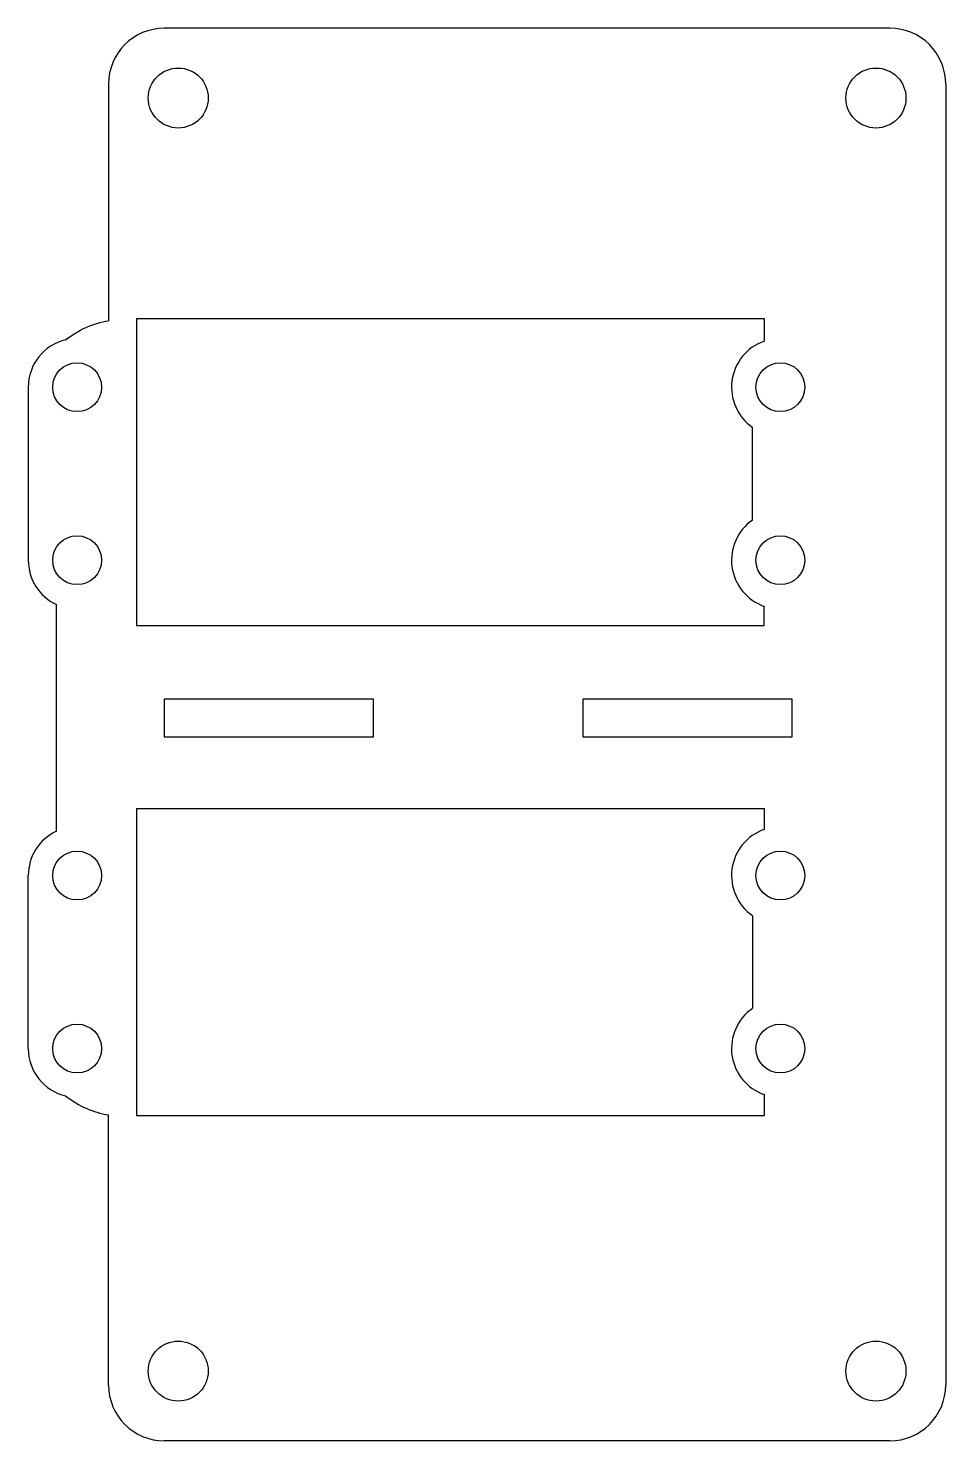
# Model space of a CAD drawing. Header units: millimetres. Extents: x -29 to 37, y -34 to 67.
import ezdxf

# ---------------------------------------------------------------- set-up
doc = ezdxf.new("R2010")
doc.units = ezdxf.units.MM

msp = doc.modelspace()

# ---------------------------------------------------------------- linework, layer by layer
at = {"color": 7, "linetype": 'Continuous', "lineweight": 25}
for p, q in [((33.05, 66.93), (-18.95, 66.93)), ((-22.95, 62.93), (-22.95, 45.96)), ((37.05, 62.93), (37.05, -30.32)), ((-20.95, 46.12), (24.05, 46.12)), ((-20.95, 46.12), (-20.95, 24.12)), ((24.05, 46.12), (24.05, 44.51)), ((-28.7, 41.2), (-28.7, 28.8)), ((23.21, 31.68), (23.21, 38.32)), ((-26.68, 9.37), (-26.68, 25.63)), ((24.05, 24.12), (24.05, 25.49)), ((-20.95, 24.12), (24.05, 24.12)), ((-3.95, 18.85), (-18.95, 18.85)), ((-18.95, 18.85), (-18.95, 16.15)), ((-3.95, 16.15), (-3.95, 18.85)), ((26.05, 18.85), (11.05, 18.85)), ((11.05, 18.85), (11.05, 16.15)), ((26.05, 16.15), (26.05, 18.85)), ((-18.95, 16.15), (-3.95, 16.15)), ((11.05, 16.15), (26.05, 16.15)), ((-20.95, 11), (24.05, 11)), ((-20.95, 11), (-20.95, -11)), ((24.05, 11), (24.05, 9.51)), ((-28.7, -6.2), (-28.7, 6.2)), ((23.21, 3.32), (23.21, -3.32)), ((24.05, -9.51), (24.05, -11)), ((-22.95, -30.32), (-22.95, -10.96)), ((-20.95, -11), (24.05, -11)), ((33.05, -34.32), (-18.95, -34.32))]:
    msp.add_line(p, q, dxfattribs=at)
for centre, radius in [((-17.95, 61.93), 2.15), ((32.05, 61.93), 2.15), ((-25.2, 41.2), 1.75), ((25.2, 41.2), 1.75), ((-25.2, 28.8), 1.75), ((25.2, 28.8), 1.75), ((-25.2, 6.2), 1.75), ((25.2, 6.2), 1.75), ((-25.2, -6.2), 1.75), ((25.2, -6.2), 1.75), ((-17.95, -29.32), 2.15), ((32.05, -29.32), 2.15)]:
    msp.add_circle(centre, radius, dxfattribs=at)
for centre, radius, start, end in [((-18.95, 62.93), 4, 90, 180), ((33.05, 62.93), 4, 0, 90), ((-25.2, 41.2), 3.5, 103.4688, 180), ((25.2, 41.2), 3.5, 109.1682, 235.3108), ((25.2, 28.8), 3.5, 124.6892, 250.8318), ((-25.2, 28.8), 3.5, 180, 245.0111), ((-25.2, 6.2), 3.5, 114.9889, 180), ((25.2, 6.2), 3.5, 109.1682, 235.3108), ((25.2, -6.2), 3.5, 124.6892, 250.8318), ((-25.2, -6.2), 3.5, 180, 256.5312), ((-18.95, -30.32), 4, 180, 270), ((33.05, -30.32), 4, 270, 0)]:
    msp.add_arc(centre, radius, start, end, dxfattribs=at)
for points in [[(-26.02, 44.6), (-25.07, 45.33), (-24.05, 45.78), (-22.95, 45.96)], [(-26.02, -9.6), (-25.07, -10.33), (-24.05, -10.78), (-22.95, -10.96)]]:
    msp.add_open_spline(points, degree=3, dxfattribs=at)

doc.saveas('drawing.dxf')
